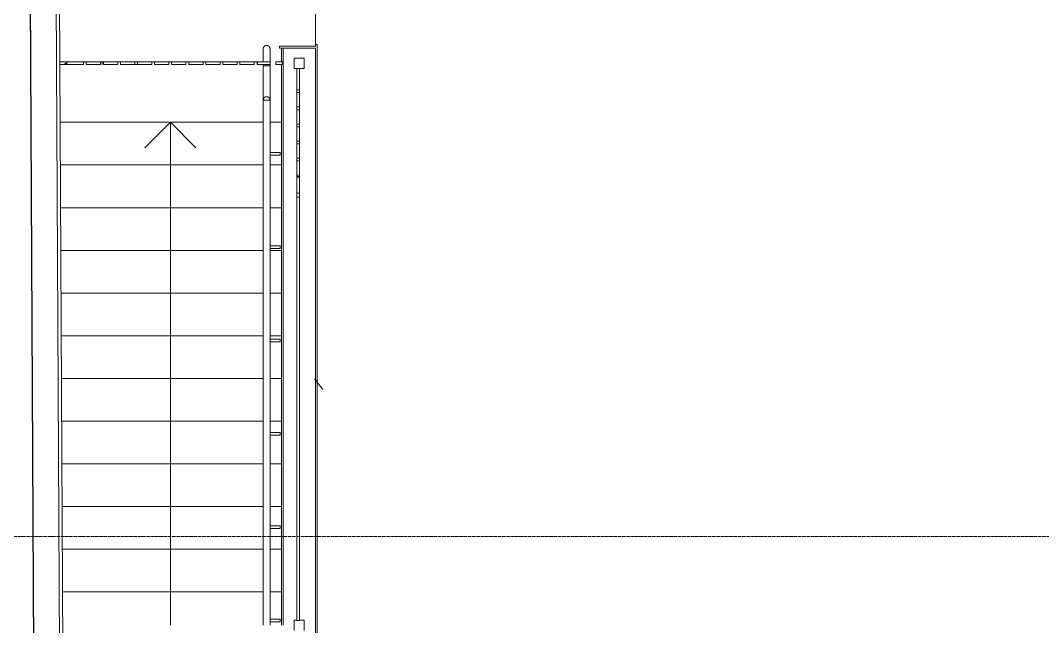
# Model space of a CAD drawing. Header units: millimetres. Extents: x -32 to 417638015, y -35 to 175284279.
# Drawn here: x 416267959 to 416273945, y 175267718 to 175271268 of the extents above; entities that cross this region are included whole.
import ezdxf

# ---------------------------------------------------------------- set-up
doc = ezdxf.new("R2010")
doc.units = ezdxf.units.MM
doc.linetypes.add('ADSK_Линия сетки', pattern=[25, 20, -2.5, 0, -2.5])
for name, color, linetype, lineweight in [('Аннотация', 7, 'Continuous', 18), ('Лестницы', 7, 'Continuous', 9), ('Ограждение', 7, 'Continuous', 9), ('Оси', 253, 'Continuous', 9), ('Перекрытие', 7, 'Continuous', 18), ('Стены внутренние', 7, 'Continuous', 18), ('Стены наружные', 7, 'Continuous', 18), ('Стены несущие', 7, 'Continuous', 30), ('Стены отделка', 7, 'Continuous', 30), ('Стены штриховка', 7, 'Continuous', 9), ('Стрелки вверх', 7, 'Continuous', 18), ('ШТРИХОВКА', 252, 'Continuous', 15)]:
    doc.layers.add(name, color=color, linetype=linetype, lineweight=lineweight)
pattern_1 = [(45, (557.2005734382547, 188.9018102923583), (-106.0660171779821, 106.0660171779821), [])]

# ---------------------------------------------------------------- blocks, each defined once
blk = doc.blocks.new('1 этаж')
at = {"layer": 'Ограждение'}
h = blk.add_hatch(dxfattribs=at)
h.set_pattern_fill('FP_23', color=8, style=0, pattern_type=2)
h.set_pattern_definition(pattern_1)
h.paths.add_polyline_path([(5288.743013049159, 39499.47498516827), (5296.208656725093, 39499.47498516827), (5296.208656725093, 39515.47498516827), (5256.208656725102, 39515.47498516827), (5256.208656725102, 39499.47498516827)])
h.paths.add_polyline_path([(5223.675708626625, 39499.47498516827), (5223.675708626625, 39515.47498516827), (5149.897933755568, 39515.47498516829), (5149.897933755568, 39499.47498516828), (5222.458694572874, 39499.47498516827)])
h.paths.add_polyline_path([(4010.648344921321, 39499.47498516831), (4032.346961590529, 39499.47498516831), (4032.346961590529, 39515.47498516831), (3992.346961590542, 39515.47498516831), (3992.428287804711, 39499.47498516831)])
h = blk.add_hatch(dxfattribs=at)
h.set_pattern_fill('FP_23', color=8, style=0, pattern_type=2)
h.set_pattern_definition(pattern_1)
h.paths.add_polyline_path([(4230.346961590505, 39499.47498516828), (4246.346961590501, 39499.47498516828), (4246.346961590501, 39515.47498516829), (4230.346961590549, 39515.47498516829)])
h.paths.add_polyline_path([(4130.346961590529, 39499.47498516828), (4146.346961590525, 39499.47498516828), (4146.346961590525, 39515.47498516829), (4130.346961590571, 39515.47498516829)])
h.paths.add_polyline_path([(4946.346961590481, 39499.47498516828), (4946.346961590481, 39515.47498516829), (4930.346961590529, 39515.47498516829), (4930.346961590485, 39499.47498516828)])
h.paths.add_polyline_path([(4330.346961590483, 39499.47498516828), (4346.34696159048, 39499.47498516828), (4346.34696159048, 39515.47498516829), (4330.346961590521, 39515.47498516829)])
h.paths.add_polyline_path([(4430.346961590525, 39499.47498516828), (4446.346961590525, 39499.47498516828), (4446.346961590525, 39515.47498516829), (4430.346961590569, 39515.47498516829)])
h.paths.add_polyline_path([(5146.346961590505, 39499.47498516828), (5146.346961590505, 39515.47498516829), (5130.346961590509, 39515.47498516829), (5130.346961590509, 39499.47498516828)])
h.paths.add_polyline_path([(4630.346961590483, 39499.47498516828), (4646.34696159048, 39499.47498516828), (4646.34696159048, 39515.47498516829), (4630.346961590483, 39515.47498516829)])
h.paths.add_polyline_path([(5046.346961590528, 39499.47498516828), (5046.346961590528, 39515.47498516829), (5030.346961590571, 39515.47498516829), (5030.346961590531, 39499.47498516828)])
h.paths.add_polyline_path([(4546.346961590503, 39499.47498516828), (4546.346961590503, 39515.47498516829), (4530.346961590551, 39515.47498516829), (4530.346961590507, 39499.47498516828)])
h.paths.add_polyline_path([(4830.346961590508, 39499.47498516828), (4846.346961590504, 39499.47498516828), (4846.346961590504, 39515.47498516829), (4830.346961590551, 39515.47498516829)])
h.paths.add_polyline_path([(4746.346961590527, 39499.47498516828), (4746.346961590527, 39515.47498516829), (4730.346961590578, 39515.47498516829), (4730.346961590531, 39499.47498516828)])
h = blk.add_hatch(dxfattribs=at)
h.set_pattern_fill('FP_23', color=8, style=0, pattern_type=2)
h.set_pattern_definition(pattern_1)
h.paths.add_polyline_path([(5394.743013048733, 38722.94098635532), (5394.743013048724, 38839.69886201894), (5378.743013048706, 38839.69886201894), (5378.743013048723, 38722.94098635532)])
at = {"layer": 'Аннотация', "color": 8, "lineweight": 9}
blk.add_line((5531.781756947836, 37596.46120198902), (5483.4229344583, 37658.91983734864), dxfattribs=at)
at = {"layer": 'Лестницы', "color": 8}
for p, q in [((3994.151386967453, 39160.47498516852), (5182.519365298765, 39160.47498516852)), ((5221.898598099186, 39160.47498516852), (5288.743013049156, 39160.47498516852)), ((3995.42210906386, 38910.47498516852), (5182.458694572852, 38910.47498516852)), ((3995.42210906386, 38910.47498516852), (5182.458694572852, 38910.47498516852)), ((5222.458694572852, 38910.47498516852), (5288.743013049156, 38910.47498516852)), ((5222.458694572852, 38910.47498516852), (5288.743013049156, 38910.47498516852)), ((3996.692831160268, 38660.47498516852), (5182.458694572852, 38660.47498516852)), ((3996.692831160268, 38660.47498516852), (5182.458694572852, 38660.47498516852)), ((5222.458694572852, 38660.47498516852), (5288.743013049156, 38660.47498516852)), ((5222.458694572852, 38660.47498516852), (5288.743013049156, 38660.47498516852)), ((3997.963553256704, 38410.47498516852), (5182.458694572852, 38410.47498516852)), ((3997.963553256704, 38410.47498516852), (5182.458694572852, 38410.47498516852)), ((5222.458694572852, 38410.47498516852), (5288.743013049156, 38410.47498516852)), ((5222.458694572852, 38410.47498516852), (5288.743013049156, 38410.47498516852)), ((3999.234275353112, 38160.47498516852), (5182.458694572852, 38160.47498516852)), ((3999.234275353112, 38160.47498516852), (5182.458694572852, 38160.47498516852)), ((5222.458694572852, 38160.47498516852), (5288.743013049156, 38160.47498516852)), ((5222.458694572852, 38160.47498516852), (5288.743013049156, 38160.47498516852)), ((4000.504997449549, 37910.47498516852), (5182.458694572852, 37910.47498516852)), ((4000.504997449549, 37910.47498516852), (5182.458694572852, 37910.47498516852)), ((5222.458694572852, 37910.47498516852), (5288.743013049156, 37910.47498516852)), ((5222.458694572852, 37910.47498516852), (5288.743013049156, 37910.47498516852)), ((4001.775719545956, 37660.47498516852), (5182.458694572852, 37660.47498516852)), ((4001.775719545956, 37660.47498516852), (5182.458694572852, 37660.47498516852)), ((5222.458694572852, 37660.47498516852), (5288.743013049156, 37660.47498516852)), ((5222.458694572852, 37660.47498516852), (5288.743013049156, 37660.47498516852)), ((4003.046441642393, 37410.47498516852), (5182.458694572852, 37410.47498516852)), ((4003.046441642393, 37410.47498516852), (5182.458694572852, 37410.47498516852)), ((5222.458694572852, 37410.47498516852), (5288.743013049156, 37410.47498516852)), ((5222.458694572852, 37410.47498516852), (5288.743013049156, 37410.47498516852)), ((4004.3171637388, 37160.47498516852), (5182.458694572852, 37160.47498516852)), ((4004.3171637388, 37160.47498516852), (5182.458694572852, 37160.47498516852)), ((5222.458694572852, 37160.47498516852), (5288.743013049156, 37160.47498516852)), ((5222.458694572852, 37160.47498516852), (5288.743013049156, 37160.47498516852)), ((4005.587885835237, 36910.47498516852), (5182.458694572852, 36910.47498516852)), ((4005.587885835237, 36910.47498516852), (5182.458694572852, 36910.47498516852)), ((5222.458694572852, 36910.47498516852), (5288.743013049156, 36910.47498516852)), ((5222.458694572852, 36910.47498516852), (5288.743013049156, 36910.47498516852)), ((4006.858607931645, 36660.47498516852), (5182.458694572852, 36660.47498516852)), ((4006.858607931645, 36660.47498516852), (5182.458694572852, 36660.47498516852)), ((5222.458694572852, 36660.47498516852), (5288.743013049156, 36660.47498516852)), ((5222.458694572852, 36660.47498516852), (5288.743013049156, 36660.47498516852)), ((4008.129330028052, 36410.4749851685), (5182.458694572852, 36410.4749851685)), ((4008.129330028052, 36410.4749851685), (5182.458694572852, 36410.4749851685)), ((5222.458694572852, 36410.4749851685), (5288.743013049156, 36410.4749851685)), ((5222.458694572852, 36410.4749851685), (5288.743013049156, 36410.4749851685))]:
    blk.add_line(p, q, dxfattribs=at)
at = {"layer": 'Ограждение', "color": 8, "lineweight": 18}
for p, q in [((4032.346961590511, 39515.47498516826), (3992.346961590521, 39515.47498516826)), ((3992.346961590521, 39515.47498516826), (3992.346961590521, 39499.47498516826)), ((4032.346961590511, 39499.47498516826), (4032.346961590511, 39515.47498516826)), ((4146.34696159052, 39515.47498516829), (4130.346961590523, 39515.47498516829)), ((4130.346961590523, 39515.47498516829), (4130.346961590523, 39499.4749851683)), ((4146.34696159052, 39499.4749851683), (4146.34696159052, 39515.47498516829)), ((4246.346961590498, 39515.47498516829), (4230.346961590501, 39515.47498516829)), ((4230.346961590501, 39515.47498516829), (4230.346961590501, 39499.4749851683)), ((4246.346961590498, 39499.4749851683), (4246.346961590498, 39515.47498516829)), ((4346.346961590475, 39515.47498516829), (4330.346961590479, 39515.47498516829)), ((4330.346961590479, 39515.47498516829), (4330.346961590479, 39499.4749851683)), ((4346.346961590475, 39499.4749851683), (4346.346961590475, 39515.47498516829)), ((4446.346961590521, 39515.47498516829), (4430.346961590525, 39515.47498516829)), ((4430.346961590525, 39515.47498516829), (4430.346961590525, 39499.4749851683)), ((4446.346961590521, 39499.4749851683), (4446.346961590521, 39515.47498516829)), ((4546.346961590499, 39515.47498516829), (4530.346961590502, 39515.47498516829)), ((4530.346961590502, 39515.47498516829), (4530.346961590502, 39499.4749851683)), ((4546.346961590499, 39499.4749851683), (4546.346961590499, 39515.47498516829)), ((4646.346961590476, 39515.47498516829), (4630.34696159048, 39515.47498516829)), ((4630.34696159048, 39515.47498516829), (4630.34696159048, 39499.4749851683)), ((4646.346961590476, 39499.4749851683), (4646.346961590476, 39515.47498516829)), ((4746.346961590522, 39515.47498516829), (4730.346961590526, 39515.47498516829)), ((4730.346961590526, 39515.47498516829), (4730.346961590526, 39499.4749851683)), ((4746.346961590522, 39499.4749851683), (4746.346961590522, 39515.47498516829)), ((4846.3469615905, 39515.47498516829), (4830.346961590503, 39515.47498516829)), ((4830.346961590503, 39515.47498516829), (4830.346961590503, 39499.4749851683)), ((4846.3469615905, 39499.4749851683), (4846.3469615905, 39515.47498516829)), ((4946.346961590477, 39515.47498516829), (4930.346961590481, 39515.47498516829)), ((4930.346961590481, 39515.47498516829), (4930.346961590481, 39499.4749851683)), ((4946.346961590477, 39499.4749851683), (4946.346961590477, 39515.47498516829)), ((5046.346961590523, 39515.47498516829), (5030.346961590527, 39515.47498516829)), ((5030.346961590527, 39515.47498516829), (5030.346961590527, 39499.4749851683)), ((5046.346961590523, 39499.4749851683), (5046.346961590523, 39515.47498516829)), ((5146.346961590501, 39515.47498516829), (5130.346961590504, 39515.47498516829)), ((5130.346961590504, 39515.47498516829), (5130.346961590504, 39499.4749851683)), ((5146.346961590501, 39499.4749851683), (5146.346961590501, 39515.47498516829)), ((5223.675708626621, 39515.47498516823), (5149.897933755564, 39515.47498516823)), ((5149.897933755564, 39515.47498516823), (5149.897933755564, 39499.47498516823)), ((5223.675708626621, 39499.47498516823), (5223.675708626621, 39515.47498516823)), ((5296.208656725088, 39515.47498516823), (5256.208656725097, 39515.47498516823)), ((5256.208656725097, 39515.47498516823), (5256.208656725097, 39499.47498516823)), ((5296.208656725088, 39499.47498516823), (5296.208656725088, 39515.47498516823)), ((5423.135716452121, 39535.51794608514), (5363.135716452134, 39535.51794608514)), ((5363.135716452134, 39535.51794608514), (5363.135716452134, 39475.51794608515)), ((5423.135716452121, 39475.51794608515), (5423.135716452121, 39535.51794608514)), ((3992.346961590521, 39499.47498516826), (4032.346961590511, 39499.47498516826)), ((5149.897933755564, 39499.47498516823), (5223.675708626621, 39499.47498516823)), ((5256.208656725097, 39499.47498516823), (5296.208656725088, 39499.47498516823)), ((5363.135716452134, 39475.51794608515), (5423.135716452121, 39475.51794608515)), ((5394.743013048728, 39350.34829056572), (5378.743013048732, 39350.34829056572)), ((5378.743013048732, 39350.34829056572), (5378.743013048732, 39334.34829056572)), ((5378.743013048732, 39334.34829056572), (5394.743013048728, 39334.34829056572)), ((5394.743013048728, 39334.34829056572), (5394.743013048728, 39350.34829056572)), ((5394.743013048728, 39250.34829056571), (5378.743013048732, 39250.34829056571)), ((5378.743013048732, 39250.34829056571), (5378.743013048732, 39234.34829056571)), ((5378.743013048732, 39234.34829056571), (5394.743013048728, 39234.34829056571)), ((5394.743013048728, 39234.34829056571), (5394.743013048728, 39250.34829056571)), ((5394.743013048728, 39150.34829056573), (5378.743013048732, 39150.34829056573)), ((5378.743013048732, 39150.34829056573), (5378.743013048732, 39134.34829056574)), ((5394.743013048728, 39134.34829056574), (5394.743013048728, 39150.34829056573)), ((5378.743013048732, 39134.34829056574), (5394.743013048728, 39134.34829056574)), ((5394.743013048728, 39050.34829056572), (5378.743013048732, 39050.34829056572)), ((5378.743013048732, 39050.34829056572), (5378.743013048732, 39034.34829056572)), ((5378.743013048732, 39034.34829056572), (5394.743013048728, 39034.34829056572)), ((5394.743013048728, 39034.34829056572), (5394.743013048728, 39050.34829056572)), ((5394.743013048728, 38950.34829056574), (5378.743013048732, 38950.34829056574)), ((5378.743013048732, 38950.34829056574), (5378.743013048732, 38934.34829056574)), ((5378.743013048732, 38934.34829056574), (5394.743013048728, 38934.34829056574)), ((5394.743013048728, 38934.34829056574), (5394.743013048728, 38950.34829056574)), ((5394.743013048728, 38850.34829056573), (5378.743013048732, 38850.34829056573)), ((5378.743013048732, 38850.34829056573), (5378.743013048732, 38842.49979651379)), ((5394.743013048728, 38842.49979651379), (5394.743013048728, 38850.34829056573)), ((5378.743013048732, 38842.49979651379), (5394.743013048728, 38842.49979651379)), ((5394.743013048728, 38839.6988620189), (5378.743013048732, 38839.6988620189)), ((5378.743013048732, 38839.6988620189), (5378.743013048732, 38722.94098635529)), ((5394.743013048728, 38722.94098635529), (5394.743013048728, 38839.6988620189)), ((5378.743013048732, 38722.94098635529), (5394.743013048728, 38722.94098635529))]:
    blk.add_line(p, q, dxfattribs=at)
at = {"layer": 'Ограждение', "color": 8}
for p, q in [((4032.346961590523, 39515.47498516825), (4130.346961590523, 39515.47498516825)), ((4146.346961590521, 39515.47498516825), (4230.346961590502, 39515.47498516825)), ((4246.346961590496, 39515.47498516825), (4330.346961590477, 39515.47498516824)), ((4346.346961590474, 39515.47498516824), (4430.346961590523, 39515.47498516824)), ((4446.346961590521, 39515.47498516824), (4530.346961590501, 39515.47498516824)), ((4546.3469615905, 39515.47498516824), (4630.34696159048, 39515.47498516824)), ((4646.346961590478, 39515.47498516824), (4730.346961590526, 39515.47498516824)), ((4746.346961590523, 39515.47498516824), (4830.346961590504, 39515.47498516824)), ((4846.346961590498, 39515.47498516824), (4930.346961590479, 39515.47498516824)), ((4946.346961590477, 39515.47498516824), (5030.34696159053, 39515.47498516824)), ((5046.346961590522, 39515.47498516824), (5130.346961590503, 39515.47498516824)), ((5146.346961590501, 39515.47498516824), (5149.897933755565, 39515.47498516824)), ((4130.346961590523, 39499.47498516826), (4032.346961590523, 39499.47498516826)), ((4230.346961590502, 39499.47498516826), (4146.346961590521, 39499.47498516826)), ((4330.346961590476, 39499.47498516825), (4246.346961590496, 39499.47498516826)), ((4430.346961590523, 39499.47498516825), (4346.346961590474, 39499.47498516825)), ((4530.346961590501, 39499.47498516825), (4446.346961590521, 39499.47498516825)), ((4630.34696159048, 39499.47498516825), (4546.346961590499, 39499.47498516825)), ((4730.346961590526, 39499.47498516825), (4646.346961590478, 39499.47498516825)), ((4830.346961590504, 39499.47498516825), (4746.346961590523, 39499.47498516825)), ((4930.346961590479, 39499.47498516824), (4846.346961590498, 39499.47498516825)), ((5030.34696159053, 39499.47498516824), (4946.346961590477, 39499.47498516824)), ((5130.346961590503, 39499.47498516824), (5046.346961590522, 39499.47498516824)), ((5149.897933755565, 39499.47498516824), (5146.346961590501, 39499.47498516824)), ((5182.458694572875, 39490.47498516856), (5182.458694572875, 39290.47498516856)), ((5182.45869457287, 39490.47498516851), (5222.458694572869, 39490.47498516851)), ((5182.45869457287, 39178.01403813642), (5182.45869457287, 39490.47498516851)), ((5204.795192477029, 39490.47498516851), (5200.122196668707, 39490.47498516851)), ((5200.122196668711, 39490.47498516852), (5202.458694572852, 39490.47498516852)), ((5202.458694572852, 39490.47498516852), (5204.795192476992, 39490.47498516852)), ((5222.45869457287, 39290.47498516856), (5222.45869457287, 39490.47498516856)), ((5222.458694572869, 39178.01403813642), (5222.458694572869, 39490.47498516851)), ((5378.743013048718, 39350.34829056572), (5378.74301304872, 39475.51794608516)), ((5394.74301304872, 39475.51794608516), (5394.743013048718, 39350.34829056572)), ((5378.743013048717, 39250.34829056571), (5378.743013048718, 39334.34829056573)), ((5394.743013048718, 39334.34829056573), (5394.743013048717, 39250.34829056571)), ((5182.458694572875, 39290.47498516856), (5182.458694572875, 39178.01403813646)), ((5182.458694572875, 39290.47498516856), (5182.458694572875, 39178.01403813646)), ((5182.45869457287, 39290.47498516851), (5222.458694572869, 39290.47498516851)), ((5182.45869457287, 39178.01403813642), (5182.45869457287, 39290.47498516851)), ((5204.795192476877, 39290.47498516851), (5200.122196668859, 39290.47498516851)), ((5222.45869457287, 39178.01403813646), (5222.45869457287, 39290.47498516856)), ((5222.45869457287, 39178.01403813646), (5222.45869457287, 39290.47498516856)), ((5222.458694572869, 39178.01403813642), (5222.458694572869, 39290.47498516851)), ((5378.743013048716, 39150.34829056574), (5378.743013048716, 39234.34829056571)), ((5394.743013048716, 39234.34829056571), (5394.743013048716, 39150.34829056574)), ((5182.45869457287, 39178.01403813642), (5182.45869457287, 39146.7792857587)), ((5182.45869457287, 39178.01403813642), (5182.45869457287, 39146.7792857587)), ((5182.458694572875, 39159.27318670983), (5182.458694572871, 36215.47498516829)), ((5182.458694572875, 39159.27318670983), (5182.458694572871, 36215.47498516829)), ((5222.458694572869, 39178.01403813642), (5222.458694572869, 39146.7792857587)), ((5222.458694572869, 39178.01403813642), (5222.458694572869, 39146.7792857587)), ((5222.458694572866, 36215.47498516829), (5222.45869457287, 39159.27318670983)), ((5222.458694572866, 36215.47498516829), (5222.45869457287, 39159.27318670983)), ((5182.458694572864, 36215.47498516825), (5182.45869457287, 39146.7792857587)), ((5182.458694572864, 36215.47498516826), (5182.45869457287, 39146.7792857587)), ((5222.458694572863, 36215.47498516825), (5222.458694572869, 39146.7792857587)), ((5222.458694572863, 36215.47498516826), (5222.458694572869, 39146.7792857587)), ((5378.743013048715, 39050.34829056572), (5378.743013048716, 39134.34829056574)), ((5394.743013048716, 39134.34829056574), (5394.743013048715, 39050.34829056572)), ((5378.743013048713, 38950.34829056574), (5378.743013048714, 39034.34829056572)), ((5394.743013048714, 39034.34829056572), (5394.743013048713, 38950.34829056574)), ((5282.458694572868, 38983.03236210874), (5222.458694572869, 38983.03236210874)), ((5282.458694572852, 38975.53236210877), (5282.458694572852, 38983.03236210877)), ((5282.458694572852, 38968.03236210877), (5282.458694572852, 38975.53236210877)), ((5222.458694572869, 38968.03236210873), (5282.458694572868, 38968.03236210873)), ((5378.743013048712, 38850.34829056573), (5378.743013048713, 38934.34829056575)), ((5394.743013048713, 38934.34829056575), (5394.743013048712, 38850.34829056573)), ((5378.743013048751, 38839.6988620189), (5378.743013048751, 38842.4997965138)), ((5394.743013048751, 38842.4997965138), (5394.743013048751, 38839.6988620189)), ((5378.743013048716, 36242.56188200569), (5378.743013048748, 38722.94098635526)), ((5394.743013048748, 38722.94098635526), (5394.743013048716, 36242.56188200569)), ((5282.458694572868, 38436.42419549863), (5222.458694572869, 38436.42419549863)), ((5282.458694572852, 38428.92419549866), (5282.458694572852, 38436.42419549866)), ((5222.458694572869, 38421.42419549862), (5282.458694572868, 38421.42419549862)), ((5282.458694572852, 38421.42419549866), (5282.458694572852, 38428.92419549866)), ((5282.458694572868, 37889.8160288885), (5222.458694572869, 37889.8160288885)), ((5222.458694572869, 37874.8160288885), (5282.458694572868, 37874.8160288885)), ((5282.458694572852, 37882.31602888854), (5282.458694572852, 37889.81602888854)), ((5282.458694572852, 37874.81602888854), (5282.458694572852, 37882.31602888854)), ((5282.458694572868, 37343.20786227838), (5222.458694572869, 37343.20786227838)), ((5222.458694572869, 37328.20786227837), (5282.458694572868, 37328.20786227837)), ((5282.458694572852, 37335.70786227842), (5282.458694572852, 37343.20786227842)), ((5282.458694572852, 37328.20786227842), (5282.458694572852, 37335.70786227842)), ((5282.458694572868, 36796.59969566826), (5222.458694572869, 36796.59969566826)), ((5222.458694572869, 36781.59969566825), (5282.458694572868, 36781.59969566825)), ((5282.458694572852, 36789.09969566829), (5282.458694572852, 36796.59969566829)), ((5282.458694572852, 36781.59969566829), (5282.458694572852, 36789.09969566829)), ((5282.458694572868, 36249.99152905813), (5222.458694572869, 36249.99152905813)), ((5222.458694572869, 36234.99152905813), (5282.458694572868, 36234.99152905813)), ((5282.458694572852, 36242.49152905817), (5282.458694572852, 36249.99152905817)), ((5282.458694572852, 36234.99152905817), (5282.458694572852, 36242.49152905817)), ((5378.743013048719, 36244.40920786388), (5363.135716452134, 36244.40920786388)), ((5363.135716452134, 36244.40920786388), (5363.135716452134, 36184.40920786388)), ((5378.743013048716, 36242.56188200569), (5394.743013048716, 36242.56188200569)), ((5423.135716452121, 36244.40920786388), (5394.743013048716, 36244.40920786388)), ((5423.13571645212, 36184.40920786388), (5423.135716452121, 36244.40920786388))]:
    blk.add_line(p, q, dxfattribs=at)
at = {"layer": 'Ограждение', "color": 8, "flags": 128}
for points in [[(5182.458694572856, 39590.47498516856), (5182.474692439633, 39591.2747718523), (5182.522660446803, 39592.07327904795), (5182.602521855776, 39592.86922931434), (5182.714148905344, 39593.66134930085), (5182.85736301603, 39594.44837178446), (5183.031935075814, 39595.22903769711), (5183.237585806638, 39596.00209813985), (5183.473986211207, 39596.76631638088), (5183.740758099293, 39597.52046983407), (5184.037474692793, 39598.26335201474), (5184.363661308454, 39598.99377446988), (5184.718796117267, 39599.71056867939), (5185.102310979301, 39600.41258792544), (5185.513592352584, 39601.09870912698), (5185.951982274659, 39601.76783463646), (5186.416779415165, 39602.41889399581), (5186.907240197836, 39603.05084564893), (5187.422579990038, 39603.66267860799), (5187.961974358031, 39604.25341407077), (5188.524560385908, 39604.82210698655), (5189.109438056024, 39605.36784756798), (5189.715671688879, 39605.88976274654), (5190.342291439983, 39606.38701756929), (5190.988294851404, 39606.85881653459), (5191.65264845549, 39607.30440486472), (5192.334289428198, 39607.72306971343), (5193.032127289378, 39608.11414130627), (5193.74504564732, 39608.47699401209), (5194.471903984727, 39608.811047344), (5195.211539483315, 39609.11576688791), (5195.962768884076, 39609.39066515755), (5196.724390380212, 39609.63530237435), (5197.495185539809, 39609.84928717093), (5198.273921255025, 39610.03227721727), (5199.059351714845, 39610.18397976834), (5199.850220398092, 39610.3041521324), (5200.645262083566, 39610.39260205931), (5201.443204874182, 39610.44918804808), (5202.242772231686, 39610.47381957316), (5202.458694572852, 39610.47498516856)], [(5182.458694572856, 39515.47498516828), (5182.458694572856, 39518.11055002498), (5182.458694572856, 39521.93164123018), (5182.458694572856, 39525.70240849607), (5182.458694572856, 39529.41681939943), (5182.458694572856, 39533.06893167517), (5182.458694572856, 39536.65290272272), (5182.458694572856, 39540.16299895294), (5182.458694572856, 39543.59360496065), (5182.458694572856, 39546.93923250807), (5182.458694572856, 39550.1945293048), (5182.458694572856, 39553.35428757042), (5182.458694572856, 39556.41345236571), (5182.458694572856, 39559.36712967962), (5182.458694572856, 39562.21059425852), (5182.458694572856, 39564.93929716565), (5182.458694572856, 39567.54887305846), (5182.458694572856, 39570.0351471722), (5182.458694572856, 39572.39414199867), (5182.458694572856, 39574.62208364935), (5182.458694572856, 39576.71540789289), (5182.458694572856, 39578.67076585706), (5182.458694572856, 39580.48502938621), (5182.458694572856, 39582.15529604574), (5182.458694572856, 39583.67889376529), (5182.458694572856, 39585.05338511352), (5182.458694572856, 39586.27657119749), (5182.458694572856, 39587.34649518039), (5182.458694572856, 39588.2614454121), (5182.458694572856, 39589.01995816741), (5182.458694572856, 39589.62081998773), (5182.458694572856, 39590.06306962233), (5182.458694572856, 39590.34599956612), (5182.458694572856, 39590.46915719156), (5182.458694572856, 39590.47498516856)], [(5182.458694572856, 39590.47498516856), (5182.458694572856, 39590.39499583466), (5182.458694572856, 39590.15515579883), (5182.458694572856, 39589.75584875395), (5182.458694572856, 39589.19771350612), (5182.458694572856, 39588.48164295268), (5182.458694572856, 39587.60878265377), (5182.458694572856, 39586.58052899964), (5182.458694572856, 39585.39852697681), (5182.458694572856, 39584.06466753636), (5182.458694572856, 39582.58108456885), (5182.458694572856, 39580.95015149056), (5182.458694572856, 39579.1744774465), (5182.458694572856, 39577.25690313633), (5182.458694572856, 39575.20049626991), (5182.458694572856, 39573.00854665953), (5182.458694572856, 39570.68456095699), (5182.458694572856, 39568.23225704366), (5182.458694572856, 39565.65555808265), (5182.458694572856, 39562.95858624265), (5182.458694572856, 39560.14565610328), (5182.458694572856, 39557.2212677527), (5182.458694572856, 39554.19009958842), (5182.458694572856, 39551.05700083291), (5182.458694572856, 39547.82698377581), (5182.458694572856, 39544.50521575538), (5182.458694572856, 39541.09701089184), (5182.458694572856, 39537.60782158594), (5182.458694572856, 39534.04322979623), (5182.458694572856, 39530.40893810919), (5182.458694572856, 39526.71076061623), (5182.458694572856, 39522.95461361244), (5182.458694572856, 39519.14650613176), (5182.458694572856, 39515.47498516828)], [(5202.458694572852, 39610.47498516856), (5203.258481256586, 39610.45898730178), (5204.056988452237, 39610.41101929462), (5204.852938718632, 39610.33115788564), (5205.645058705139, 39610.21953083608), (5206.432081188755, 39610.07631672539), (5207.212747101396, 39609.90174466561), (5207.985807544137, 39609.69609393478), (5208.750025785175, 39609.45969353021), (5209.504179238354, 39609.19292164213), (5210.247061419027, 39608.89620504862), (5210.977483874173, 39608.57001843296), (5211.694278083685, 39608.21488362415), (5212.396297329731, 39607.83136876212), (5213.08241853127, 39607.42008738883), (5213.751544040751, 39606.98169746676), (5214.4026034001, 39606.51690032625), (5215.034555053221, 39606.02643954358), (5215.646388012281, 39605.51109975138), (5216.237123475064, 39604.97170538338), (5216.805816390843, 39604.40911935551), (5217.351556972271, 39603.82424168539), (5217.873472150831, 39603.21800805254), (5218.370726973579, 39602.59138830143), (5218.842525938873, 39601.94538489002), (5219.28811426901, 39601.28103128593), (5219.706779117719, 39600.59939031322), (5220.097850710548, 39599.90155245204), (5220.460703416383, 39599.1886340941), (5220.794756748287, 39598.46177575669), (5221.099476292201, 39597.7221402581), (5221.374374561843, 39596.97091085734), (5221.619011778637, 39596.20928936121), (5221.832996575219, 39595.43849420161), (5222.015986621563, 39594.65975848639), (5222.167689172622, 39593.87432802657), (5222.287861536688, 39593.08345934332), (5222.376311463606, 39592.28841765785), (5222.432897452364, 39591.49047486723), (5222.45752897745, 39590.69090750973), (5222.458694572852, 39590.47498516856)], [(5222.458694572852, 39515.47498516828), (5222.458694572852, 39518.11055002498), (5222.458694572852, 39521.93164123018), (5222.458694572852, 39525.70240849607), (5222.458694572852, 39529.41681939943), (5222.458694572852, 39533.06893167517), (5222.458694572852, 39536.65290272272), (5222.458694572852, 39540.16299895294), (5222.458694572852, 39543.59360496065), (5222.458694572852, 39546.93923250807), (5222.458694572852, 39550.1945293048), (5222.458694572852, 39553.35428757042), (5222.458694572852, 39556.41345236571), (5222.458694572852, 39559.36712967962), (5222.458694572852, 39562.21059425852), (5222.458694572852, 39564.93929716565), (5222.458694572852, 39567.54887305846), (5222.458694572852, 39570.0351471722), (5222.458694572852, 39572.39414199867), (5222.458694572852, 39574.62208364935), (5222.458694572852, 39576.71540789289), (5222.458694572852, 39578.67076585706), (5222.458694572852, 39580.48502938621), (5222.458694572852, 39582.15529604574), (5222.458694572852, 39583.67889376529), (5222.458694572852, 39585.05338511352), (5222.458694572852, 39586.27657119749), (5222.458694572852, 39587.34649518039), (5222.458694572852, 39588.2614454121), (5222.458694572852, 39589.01995816741), (5222.458694572852, 39589.62081998773), (5222.458694572852, 39590.06306962233), (5222.458694572852, 39590.34599956612), (5222.458694572852, 39590.46915719156), (5222.458694572852, 39590.47498516856)], [(5222.458694572852, 39590.47498516856), (5222.458694572852, 39590.39499583466), (5222.458694572852, 39590.15515579883), (5222.458694572852, 39589.75584875395), (5222.458694572852, 39589.19771350612), (5222.458694572852, 39588.48164295268), (5222.458694572852, 39587.60878265377), (5222.458694572852, 39586.58052899964), (5222.458694572852, 39585.39852697681), (5222.458694572852, 39584.06466753636), (5222.458694572852, 39582.58108456885), (5222.458694572852, 39580.95015149056), (5222.458694572852, 39579.1744774465), (5222.458694572852, 39577.25690313633), (5222.458694572852, 39575.20049626991), (5222.458694572852, 39573.00854665953), (5222.458694572852, 39570.68456095699), (5222.458694572852, 39568.23225704366), (5222.458694572852, 39565.65555808265), (5222.458694572852, 39562.95858624265), (5222.458694572852, 39560.14565610328), (5222.458694572852, 39557.2212677527), (5222.458694572852, 39554.19009958842), (5222.458694572852, 39551.05700083291), (5222.458694572852, 39547.82698377581), (5222.458694572852, 39544.50521575538), (5222.458694572852, 39541.09701089184), (5222.458694572852, 39537.60782158594), (5222.458694572852, 39534.04322979623), (5222.458694572852, 39530.40893810919), (5222.458694572852, 39526.71076061623), (5222.458694572852, 39522.95461361244), (5222.458694572852, 39519.14650613176), (5222.458694572852, 39515.47498516828)], [(5182.458694572856, 39499.47498516828), (5182.458694572856, 39495.55243366192), (5182.458694572856, 39491.55459687439), (5182.458694572856, 39490.47498516856)], [(5182.458694572856, 39490.47498516856), (5182.458694572856, 39494.47391858722), (5182.458694572856, 39498.46645456548)], [(5222.458694572852, 39499.47498516828), (5222.458694572852, 39495.55243366192), (5222.458694572852, 39491.55459687439), (5222.458694572852, 39490.47498516856)], [(5222.458694572852, 39490.47498516856), (5222.458694572852, 39494.47391858722), (5222.458694572852, 39498.46645456548)], [(5182.458694572856, 39290.47498516856), (5182.474692439633, 39291.27477185229), (5182.522660446803, 39292.07327904794), (5182.602521855777, 39292.86922931433), (5182.714148905344, 39293.66134930084), (5182.85736301603, 39294.44837178446), (5183.031935075814, 39295.2290376971), (5183.237585806638, 39296.00209813983), (5183.473986211207, 39296.76631638088), (5183.740758099293, 39297.52046983405), (5184.037474692793, 39298.26335201473), (5184.363661308454, 39298.99377446988), (5184.718796117267, 39299.71056867939), (5185.102310979301, 39300.41258792543), (5185.513592352584, 39301.09870912697), (5185.951982274659, 39301.76783463646), (5186.416779415165, 39302.4188939958), (5186.907240197836, 39303.05084564893), (5187.422579990038, 39303.66267860799), (5187.961974358035, 39304.25341407076), (5188.524560385908, 39304.82210698655), (5189.109438056024, 39305.36784756797), (5189.715671688879, 39305.88976274653), (5190.342291439983, 39306.38701756928), (5190.988294851404, 39306.85881653457), (5191.652648455491, 39307.30440486471), (5192.334289428198, 39307.72306971342), (5193.032127289378, 39308.11414130625), (5193.74504564732, 39308.47699401208), (5194.471903984727, 39308.81104734399), (5195.21153948332, 39309.1157668879), (5195.962768884076, 39309.39066515755), (5196.724390380215, 39309.63530237434), (5197.495185539809, 39309.84928717092), (5198.273921255025, 39310.03227721726), (5199.059351714845, 39310.18397976832), (5199.850220398092, 39310.30415213239), (5200.645262083566, 39310.39260205931), (5201.443204874182, 39310.44918804806), (5202.242772231686, 39310.47381957316)], [(5203.258481256586, 39310.45898730178), (5204.056988452237, 39310.41101929461), (5204.852938718632, 39310.33115788563), (5205.645058705139, 39310.21953083607), (5206.432081188755, 39310.07631672538), (5207.212747101396, 39309.9017446656), (5207.985807544137, 39309.69609393477), (5208.750025785175, 39309.4596935302), (5209.504179238354, 39309.19292164211), (5210.247061419027, 39308.89620504862), (5210.977483874173, 39308.57001843295), (5211.694278083685, 39308.21488362414), (5212.396297329731, 39307.83136876211), (5213.08241853127, 39307.42008738883), (5213.751544040751, 39306.98169746675), (5214.4026034001, 39306.51690032624), (5215.034555053221, 39306.02643954357), (5215.646388012281, 39305.51109975138), (5216.237123475064, 39304.97170538337), (5216.805816390843, 39304.4091193555), (5217.351556972271, 39303.82424168538), (5217.873472150831, 39303.21800805253), (5218.370726973579, 39302.59138830142), (5218.842525938873, 39301.94538489), (5219.28811426901, 39301.28103128591), (5219.706779117719, 39300.59939031321), (5220.097850710548, 39299.90155245203), (5220.460703416383, 39299.18863409409), (5220.794756748287, 39298.46177575668), (5221.099476292201, 39297.72214025809), (5221.374374561843, 39296.97091085733), (5221.619011778637, 39296.20928936119), (5221.832996575219, 39295.4384942016), (5222.015986621563, 39294.65975848638), (5222.167689172622, 39293.87432802656), (5222.287861536688, 39293.08345934332), (5222.376311463606, 39292.28841765784), (5222.432897452364, 39291.49047486723), (5222.45752897745, 39290.69090750972), (5222.458694572852, 39290.47498516856)], [(5182.458694572875, 39178.01403813646), (5182.458694572875, 39176.81435811086), (5182.458694572875, 39175.61659731738), (5182.458694572875, 39174.4226719178), (5182.458694572875, 39173.23449193803), (5182.458694572875, 39172.05395821261), (5182.458694572875, 39170.88295934365), (5182.458694572875, 39169.72336867953), (5182.458694572875, 39168.57704131797), (5182.458694572875, 39167.44581113821), (5182.458694572875, 39166.3314878672), (5182.458694572875, 39165.23585418448), (5182.458694572875, 39164.16066287021), (5182.458694572875, 39163.10763400115), (5182.458694572875, 39162.07845219882), (5182.458694572875, 39161.07476393461), (5182.458694572875, 39160.09817489559), (5182.458694572875, 39159.27318670983)], [(5182.458694572875, 39178.01403813646), (5182.458694572875, 39176.81435811086), (5182.458694572875, 39175.61659731738), (5182.458694572875, 39174.4226719178), (5182.458694572875, 39173.23449193803), (5182.458694572875, 39172.05395821261), (5182.458694572875, 39170.88295934365), (5182.458694572875, 39169.72336867954), (5182.458694572875, 39168.57704131798), (5182.458694572875, 39167.44581113822), (5182.458694572875, 39166.33148786721), (5182.458694572875, 39165.23585418449), (5182.458694572875, 39164.16066287022), (5182.458694572875, 39163.10763400116), (5182.458694572875, 39162.07845219885), (5182.458694572875, 39161.07476393462), (5182.458694572875, 39160.0981748956), (5182.458694572875, 39159.27318670984)], [(5222.45869457287, 39159.27318670983), (5222.45869457287, 39160.22497010535), (5222.45869457287, 39161.20521221493), (5222.45869457287, 39162.21234486029), (5222.45869457287, 39163.24475684405), (5222.45869457287, 39164.30079652726), (5222.45869457287, 39165.3787744717), (5222.45869457287, 39166.47696614263), (5222.45869457287, 39167.59361466765), (5222.45869457287, 39168.7269336473), (5222.45869457287, 39169.875110013), (5222.45869457287, 39171.03630692748), (5222.45869457287, 39172.2086667234), (5222.45869457287, 39173.39031387516), (5222.45869457287, 39174.5793579994), (5222.45869457287, 39175.77389687916), (5222.45869457287, 39176.97201950706), (5222.45869457287, 39178.01403813646)], [(5222.45869457287, 39159.27318670984), (5222.45869457287, 39160.22497010536), (5222.45869457287, 39161.20521221494), (5222.45869457287, 39162.2123448603), (5222.45869457287, 39163.24475684405), (5222.45869457287, 39164.30079652726), (5222.45869457287, 39165.37877447171), (5222.45869457287, 39166.47696614264), (5222.45869457287, 39167.59361466765), (5222.45869457287, 39168.72693364731), (5222.45869457287, 39169.87511001301), (5222.45869457287, 39171.03630692749), (5222.45869457287, 39172.2086667234), (5222.45869457287, 39173.39031387516), (5222.45869457287, 39174.5793579994), (5222.45869457287, 39175.77389687916), (5222.45869457287, 39176.97201950706), (5222.45869457287, 39178.01403813646)]]:
    blk.add_lwpolyline(points, dxfattribs=at)
at = {"layer": 'Оси', "color": 8, "linetype": 'ADSK_Линия сетки'}
blk.add_line((-9557.527964694336, 36733.90181029197), (56672.20057343828, 36733.90181029175), dxfattribs=at)
at = {"layer": 'Перекрытие', "color": 8}
for p, q in [((5488.743013049156, 39615.47498516852), (5488.743013049156, 40160.4749851685)), ((3994.151386967453, 39160.4749851674), (5182.519365298736, 39160.47498516741)), ((5221.898598099157, 39160.47498516741), (5288.743013049156, 39160.47498516741))]:
    blk.add_line(p, q, dxfattribs=at)
at = {"layer": 'Стены внутренние', "color": 8}
for p, q in [((5288.743013049156, 39515.47498516823), (5288.743013049156, 39595.47498516852)), ((5288.743013049156, 39595.47498516852), (5488.743013049156, 39595.47498516852)), ((5288.743013049156, 36215.47498516826), (5288.743013049156, 39499.47498516823))]:
    blk.add_line(p, q, dxfattribs=at)
at = {"layer": 'Стены наружные', "color": 8}
for p, q in [((5278.743013049156, 39605.47498516852), (5488.743013049156, 39605.47498516852)), ((5278.743013049156, 39595.47498516852), (5278.743013049156, 39605.47498516852)), ((5288.743013049156, 39595.47498516852), (5278.743013049156, 39595.47498516852)), ((5298.743013049156, 39595.47498516852), (5298.743013049156, 36215.47498516826)), ((5488.743013049156, 39605.47498516852), (5488.743013049156, 39615.47498516852)), ((5488.743013049156, 39615.47498516852), (5498.743013049156, 39615.47498516852)), ((5488.743013049156, 33810.47498516852), (5488.743013049156, 39595.47498516852)), ((5498.743013049156, 39615.47498516852), (5498.743013049156, 33800.4749851685))]:
    blk.add_line(p, q, dxfattribs=at)
at = {"layer": 'Стены несущие', "color": 8}
blk.add_line((3840.65517039306, 35716.4449110701), (3801.26854575472, 43465.31162812757), dxfattribs=at)
at = {"layer": 'Стены отделка', "color": 8, "lineweight": 9}
for p, q in [((4010.652974396304, 35717.30899093364), (3970.412405268318, 43634.17949342365)), ((3970.4127358392, 43634.04128941406), (4010.648344921297, 35718.14661908135)), ((4011.648332003708, 35718.15170190406), (3971.41272292161, 43634.04637223677))]:
    blk.add_line(p, q, dxfattribs=at)
at = {"layer": 'Стены штриховка', "color": 8}
blk.add_line((3950.513127678452, 43614.31268574177), (3990.653232748882, 35717.20733447913), dxfattribs=at)
at = {"layer": 'Стрелки вверх', "color": 8}
for p, q in [((4638.743013049156, 39160.47498516852), (4488.743013049156, 39010.47498516852)), ((4638.743013049156, 38910.47498516852), (4638.743013049156, 39160.47498516852)), ((4638.743013049156, 39160.47498516852), (4788.743013049156, 39010.47498516852)), ((4638.743013049156, 38660.47498516852), (4638.743013049156, 38910.47498516852)), ((4638.743013049156, 38410.47498516852), (4638.743013049156, 38660.47498516852)), ((4638.743013049156, 38160.47498516852), (4638.743013049156, 38410.47498516852)), ((4638.743013049156, 37910.47498516852), (4638.743013049156, 38160.47498516852)), ((4638.743013049156, 37660.47498516852), (4638.743013049156, 37910.47498516852)), ((4638.743013049156, 37410.47498516852), (4638.743013049156, 37660.47498516852)), ((4638.743013049156, 37160.47498516852), (4638.743013049156, 37410.47498516852)), ((4638.743013049156, 36910.47498516852), (4638.743013049156, 37160.47498516852)), ((4638.743013049156, 36660.47498516852), (4638.743013049156, 36910.47498516852)), ((4638.743013049156, 36410.4749851685), (4638.743013049156, 36660.47498516852)), ((4638.743013049156, 36215.47498516827), (4638.743013049156, 36410.4749851685))]:
    blk.add_line(p, q, dxfattribs=at)

msp = doc.modelspace()

# ---------------------------------------------------------------- block references
at = {"layer": 'ШТРИХОВКА'}
msp.add_blockref('1 этаж', (416264198.1010904, 175231510.6631508), dxfattribs=at)

doc.saveas('drawing.dxf')
